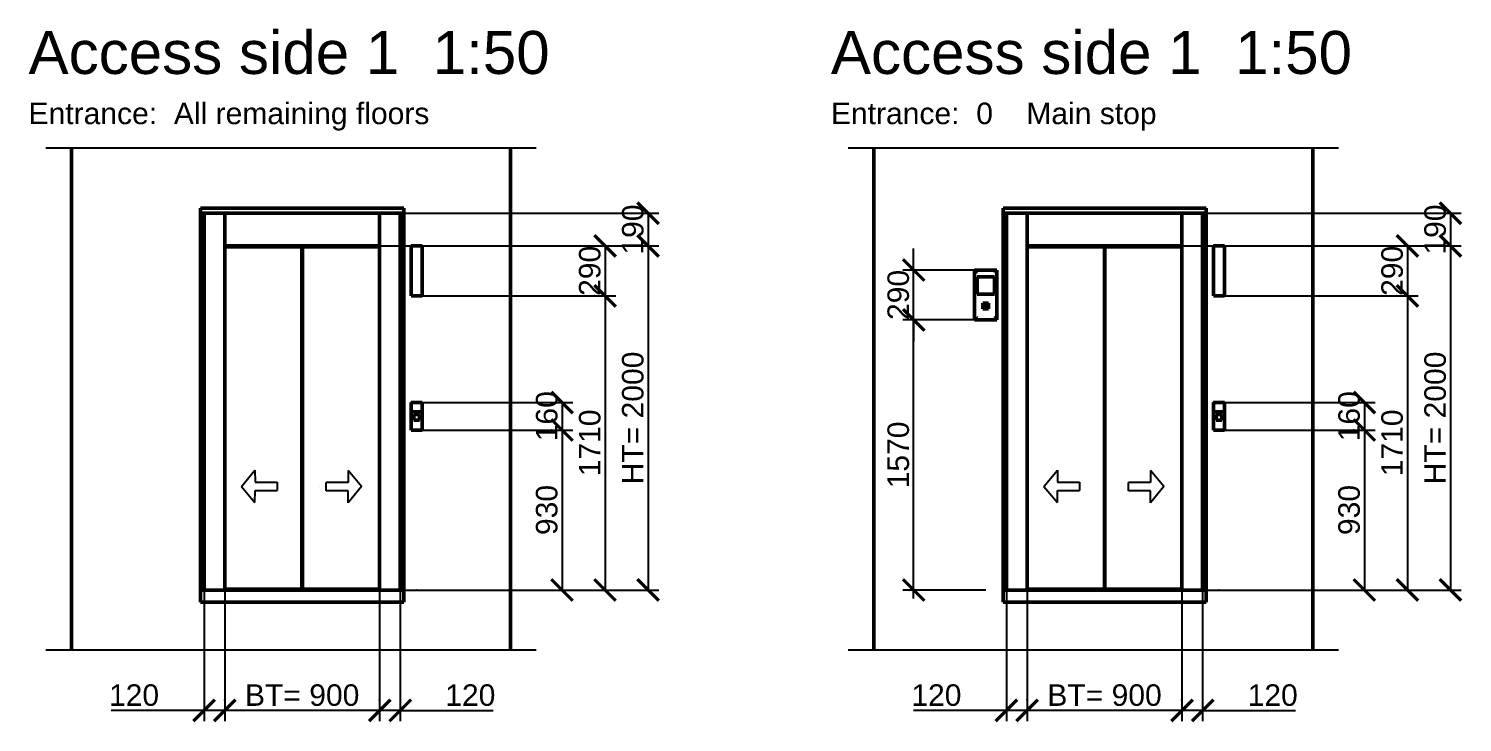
# Model space of a CAD drawing. Header units: millimetres. Extents: x -2854 to 202754, y -48725 to 27067.
# Drawn here: x 80650 to 88981, y -7 to 4025 of the extents above; entities that cross this region are included whole.
import ezdxf

# ---------------------------------------------------------------- set-up
doc = ezdxf.new("R2010")
doc.units = ezdxf.units.MM
for name, color, linetype, lineweight in [('AM_5', 3, 'Continuous', 25), ('LDCar-AM_0', 7, 'Continuous', 50), ('LDCar-AM_4', 3, 'Continuous', 25), ('LDHallButton-AM_0', 7, 'Continuous', 50), ('LDShaft-AM_0', 7, 'Continuous', 50), ('LDShaft-AM_5', 3, 'Continuous', 25)]:
    doc.layers.add(name, color=color, linetype=linetype, lineweight=lineweight)
doc.styles.add('LD', font='ARIALUNI.ttf')
doc.dimstyles.new('LIFT', dxfattribs={"dimtxt": 2.5, "dimasz": 2.5, "dimexe": 1.25, "dimexo": 0, "dimgap": 0.5, "dimtad": 1, "dimdec": 0, "dimzin": 1, "dimdsep": 46, "dimtxsty": 'LD', "dimblk": 'ARCHTICK', "dimcen": 0, "dimdle": 1, "dimclrd": 3, "dimclre": 3, "dimclrt": 4, "dimadec": 0, "dimazin": 0, "dimtp": 0.1, "dimtm": 0.1, "dimtfac": 0.71, "dimtdec": 0, "dimtix": 1, "dimtmove": 0, "dimatfit": 3, "dimfxl": 1, "dimtolj": 1, "dimarcsym": 0})

# ---------------------------------------------------------------- blocks, each defined once
blk = doc.blocks.new('LD_20260309095653_0000016C')
at = {"layer": 'LDShaft-AM_0'}
for p, q in [((-200, 16090), (-200, 13170)), ((2350, 13170), (2350, 16090)), ((550, 13450), (550, 15740)), ((550, 15740), (1730, 15740)), ((1730, 15740), (1730, 15402.4)), ((1730, 15402.4), (1730, 15377.4)), ((1730, 15377.4), (1730, 14935.1)), ((1730, 14935.1), (1730, 14587.4)), ((1730, 14587.4), (1730, 14562.4)), ((1730, 14562.4), (1730, 14120.1)), ((1730, 14120.1), (1730, 13450)), ((1730, 13450), (550, 13450))]:
    blk.add_line(p, q, dxfattribs=at)
blk = doc.blocks.new('LD_20260309095653_00000173')
at = {"layer": 'LDHallButton-AM_0'}
for p, q in [((-32.5, 290), (-32.5, 0)), ((32.5, 290), (-32.5, 290)), ((32.5, 0), (32.5, 290)), ((-32.5, 0), (32.5, 0))]:
    blk.add_line(p, q, dxfattribs=at)
blk = doc.blocks.new('LD_20260309095653_00000174')
at = {"layer": 'LDHallButton-AM_0'}
for p, q in [((-32.5, 160), (-32.5, 105)), ((32.5, 160), (-32.5, 160)), ((-32.5, 105), (32.5, 105)), ((-32.5, 105), (-32.5, 0)), ((32.5, 105), (-32.5, 105)), ((-16.5, 89.5), (-16.5, 56.5)), ((16.5, 89.5), (-16.5, 89.5)), ((16.5, 56.5), (16.5, 89.5)), ((32.5, 105), (32.5, 160)), ((32.5, 0), (32.5, 105)), ((-32.5, 0), (32.5, 0)), ((-16.5, 56.5), (16.5, 56.5))]:
    blk.add_line(p, q, dxfattribs=at)
blk = doc.blocks.new('LD_20260309095653_00000175')
at = {"layer": 'LDCar-AM_0'}
for p, q in [((-570, 2190), (-590, 2190)), ((-450, 2190), (-570, 2190)), ((-570, 2190), (-570, 0)), ((-450, 0), (-450, 2190)), ((-449.5, 2190), (-450, 2190)), ((449.5, 2190), (-449.5, 2190)), ((-449.5, 2190), (-449.5, 2000)), ((449.5, 2000), (449.5, 2190)), ((450, 2190), (449.5, 2190)), ((570, 2190), (450, 2190)), ((450, 2190), (450, 0)), ((570, 0), (570, 2190)), ((590, 2190), (570, 2190)), ((-590, 2010), (-570, 2010)), ((-450, 2010), (-449.5, 2010)), ((-449.5, 2000), (449.5, 2000)), ((449.5, 2010), (450, 2010)), ((570, 2010), (590, 2010)), ((-1.05, 1995), (-450, 1995)), ((-1.05, 5), (-1.05, 1995)), ((450, 1995), (1.05, 1995)), ((1.05, 1995), (1.05, 5)), ((-570, 0), (-450, 0)), ((-450, 5), (-1.05, 5)), ((1.05, 5), (450, 5)), ((450, 0), (570, 0))]:
    blk.add_line(p, q, dxfattribs=at)
blk = doc.blocks.new('LD_20260309095653_00000176')
at = {"layer": 'LDShaft-AM_0'}
for p, q in [((550, 0), (550, -70)), ((1730, 0), (550, 0)), ((1730, -70), (1730, 0)), ((550, -70), (1730, -70))]:
    blk.add_line(p, q, dxfattribs=at)
blk = doc.blocks.new('_ArchTick')
at = {"color": 0, "linetype": 'ByBlock', "const_width": 0.15}
blk.add_lwpolyline([(-0.5, -0.5), (0.5, 0.5)], dxfattribs=at)
blk = doc.blocks.new('*D1295')
at = {"layer": 'LDShaft-AM_5', "color": 3, "transparency": 16777216}
for p, q in [((82239.1, 2762.5), (84311.6, 2762.5)), ((84249.1, 2762.5), (84249.1, 762.5)), ((82239.1, 762.5), (84311.6, 762.5))]:
    blk.add_line(p, q, dxfattribs=at)
for p in [(82239.6, 2762.5), (82239.6, 762.5)]:
    blk.add_point(p, dxfattribs=at)
at = {"layer": 'LDShaft-AM_5', "color": 3, "transparency": 16777216, "xscale": 125, "yscale": 125, "zscale": 125}
for p, rotation in [((84249.1, 2762.5), 90), ((84249.1, 762.5), 270)]:
    blk.add_blockref('_ArchTick', p, dxfattribs=dict(at, rotation=rotation))
at = {"layer": 'LDShaft-AM_5', "color": 4, "transparency": 16777216, "insert": (84224.1, 1762.5), "char_height": 125, "attachment_point": 8, "rotation": 90, "style": 'LD'}
blk.add_mtext('HT= 2000', dxfattribs=at)
blk = doc.blocks.new('*D1296')
at = {"layer": 'AM_5', "color": 3, "transparency": 16777216}
for p, q in [((82871.6, 1852.5), (83811.6, 1852.5)), ((83749.1, 1852.5), (83749.1, 1692.5)), ((82904.1, 1692.5), (83811.6, 1692.5))]:
    blk.add_line(p, q, dxfattribs=at)
for p in [(82872.1, 1852.5), (82904.6, 1692.5)]:
    blk.add_point(p, dxfattribs=at)
at = {"layer": 'AM_5', "color": 3, "transparency": 16777216, "xscale": 125, "yscale": 125, "zscale": 125, "rotation": 270}
blk.add_blockref('_ArchTick', (83749.1, 1852.5), dxfattribs=at)
at = {"layer": 'AM_5', "color": 4, "transparency": 16777216, "insert": (83724.1, 1772.5), "char_height": 125, "attachment_point": 8, "rotation": 90, "style": 'LD'}
blk.add_mtext('160', dxfattribs=at)
blk = doc.blocks.new('_NONE')
blk = doc.blocks.new('*D1297')
at = {"layer": 'LDShaft-AM_5', "color": 3, "transparency": 16777216}
for p, q in [((81789.1, 125), (81789.1, 0)), ((82689.1, 125), (82689.1, 0)), ((82689.1, 62.5), (81789.1, 62.5))]:
    blk.add_line(p, q, dxfattribs=at)
for p in [(81789.1, 124.5), (82689.1, 124.5)]:
    blk.add_point(p, dxfattribs=at)
at = {"layer": 'LDShaft-AM_5', "color": 3, "transparency": 16777216, "xscale": 125, "yscale": 125, "zscale": 125, "rotation": 180}
blk.add_blockref('_ArchTick', (81789.1, 62.5), dxfattribs=at)
at = {"layer": 'LDShaft-AM_5', "color": 3, "transparency": 16777216, "xscale": 125, "yscale": 125, "zscale": 125}
blk.add_blockref('_ArchTick', (82689.1, 62.5), dxfattribs=at)
at = {"layer": 'LDShaft-AM_5', "color": 4, "transparency": 16777216, "insert": (82239.1, 87.5), "char_height": 125, "attachment_point": 8, "style": 'LD'}
blk.add_mtext('BT= 900', dxfattribs=at)
blk = doc.blocks.new('*D1298')
at = {"layer": 'AM_5', "color": 3, "transparency": 16777216}
for p, q in [((82871.6, 2762.5), (84061.6, 2762.5)), ((83999.1, 2762.5), (83999.1, 2472.5)), ((82904.1, 2472.5), (84061.6, 2472.5))]:
    blk.add_line(p, q, dxfattribs=at)
for p in [(82872.1, 2762.5), (82904.6, 2472.5)]:
    blk.add_point(p, dxfattribs=at)
at = {"layer": 'AM_5', "color": 3, "transparency": 16777216, "xscale": 125, "yscale": 125, "zscale": 125, "rotation": 270}
blk.add_blockref('_ArchTick', (83999.1, 2762.5), dxfattribs=at)
at = {"layer": 'AM_5', "color": 4, "transparency": 16777216, "insert": (83974.1, 2617.5), "char_height": 125, "attachment_point": 8, "rotation": 90, "style": 'LD'}
blk.add_mtext('290', dxfattribs=at)
blk = doc.blocks.new('*D1299')
at = {"layer": 'AM_5', "color": 3, "transparency": 16777216}
for p, q in [((81669.1, 762.5), (81669.1, 0)), ((81789.1, 762.5), (81789.1, 0)), ((81669.1, 62.5), (81129.8, 62.5)), ((81789.1, 62.5), (81669.1, 62.5))]:
    blk.add_line(p, q, dxfattribs=at)
for p in [(81669.1, 762), (81789.1, 762)]:
    blk.add_point(p, dxfattribs=at)
at = {"layer": 'AM_5', "color": 3, "transparency": 16777216, "xscale": 125, "yscale": 125, "zscale": 125}
blk.add_blockref('_ArchTick', (81669.1, 62.5), dxfattribs=at)
at = {"layer": 'AM_5', "color": 4, "transparency": 16777216, "insert": (81261.9, 87.5), "char_height": 125, "attachment_point": 8, "style": 'LD'}
blk.add_mtext('120', dxfattribs=at)
blk = doc.blocks.new('*D1300')
at = {"layer": 'LDShaft-AM_5', "color": 3, "transparency": 16777216}
for p, q in [((83936.6, 2472.5), (84061.6, 2472.5)), ((83999.1, 2472.5), (83999.1, 762.5)), ((82904.1, 762.5), (84061.6, 762.5))]:
    blk.add_line(p, q, dxfattribs=at)
for p in [(83937.1, 2472.5), (82904.6, 762.5)]:
    blk.add_point(p, dxfattribs=at)
at = {"layer": 'LDShaft-AM_5', "color": 3, "transparency": 16777216, "xscale": 125, "yscale": 125, "zscale": 125}
for p, rotation in [((83999.1, 2472.5), 90), ((83999.1, 762.5), 270)]:
    blk.add_blockref('_ArchTick', p, dxfattribs=dict(at, rotation=rotation))
at = {"layer": 'LDShaft-AM_5', "color": 4, "transparency": 16777216, "insert": (83974.1, 1617.5), "char_height": 125, "attachment_point": 8, "rotation": 90, "style": 'LD'}
blk.add_mtext('1710', dxfattribs=at)
blk = doc.blocks.new('*D1301')
at = {"layer": 'LDShaft-AM_5', "color": 3, "transparency": 16777216}
for p, q in [((83686.6, 1692.5), (83811.6, 1692.5)), ((83749.1, 1692.5), (83749.1, 762.5)), ((82904.1, 762.5), (83811.6, 762.5))]:
    blk.add_line(p, q, dxfattribs=at)
for p in [(83687.1, 1692.5), (82904.6, 762.5)]:
    blk.add_point(p, dxfattribs=at)
at = {"layer": 'LDShaft-AM_5', "color": 3, "transparency": 16777216, "xscale": 125, "yscale": 125, "zscale": 125}
for p, rotation in [((83749.1, 1692.5), 90), ((83749.1, 762.5), 270)]:
    blk.add_blockref('_ArchTick', p, dxfattribs=dict(at, rotation=rotation))
at = {"layer": 'LDShaft-AM_5', "color": 4, "transparency": 16777216, "insert": (83724.1, 1227.5), "char_height": 125, "attachment_point": 8, "rotation": 90, "style": 'LD'}
blk.add_mtext('930', dxfattribs=at)
blk = doc.blocks.new('*D1302')
at = {"layer": 'AM_5', "color": 3, "transparency": 16777216}
for p, q in [((82809.1, 2952.5), (84311.6, 2952.5)), ((84249.1, 2952.5), (84249.1, 2762.5)), ((82809.1, 2762.5), (84311.6, 2762.5))]:
    blk.add_line(p, q, dxfattribs=at)
for p in [(82809.6, 2952.5), (82809.6, 2762.5)]:
    blk.add_point(p, dxfattribs=at)
at = {"layer": 'AM_5', "color": 3, "transparency": 16777216, "xscale": 125, "yscale": 125, "zscale": 125, "rotation": 270}
blk.add_blockref('_ArchTick', (84249.1, 2952.5), dxfattribs=at)
at = {"layer": 'AM_5', "color": 4, "transparency": 16777216, "insert": (84224.1, 2857.5), "char_height": 125, "attachment_point": 8, "rotation": 90, "style": 'LD'}
blk.add_mtext('190', dxfattribs=at)
blk = doc.blocks.new('*D1303')
at = {"layer": 'AM_5', "color": 3, "transparency": 16777216}
for p, q in [((82689.1, 762.5), (82689.1, 0)), ((82809.1, 762.5), (82809.1, 0)), ((82809.1, 62.5), (82689.1, 62.5)), ((82809.1, 62.5), (83348.4, 62.5))]:
    blk.add_line(p, q, dxfattribs=at)
for p in [(82689.1, 762), (82809.1, 762)]:
    blk.add_point(p, dxfattribs=at)
at = {"layer": 'AM_5', "color": 3, "transparency": 16777216, "xscale": 125, "yscale": 125, "zscale": 125, "rotation": 180}
blk.add_blockref('_ArchTick', (82809.1, 62.5), dxfattribs=at)
at = {"layer": 'AM_5', "color": 4, "transparency": 16777216, "insert": (83216.2, 87.5), "char_height": 125, "attachment_point": 8, "style": 'LD'}
blk.add_mtext('120', dxfattribs=at)
blk = doc.blocks.new('DOOR_DIRECTION_ARROW_L')
at = {"layer": 'AM_5'}
for p, q in [((-1.7, 1.6), (50.5, 64.7)), ((50.5, 64.7), (50.9, 17.5)), ((-1.7, 1.6), (50.5, -61.5)), ((50.9, 17.5), (136, 17.5)), ((136, 17.5), (136, -14.3)), ((50.5, -61.5), (50.9, -14.3)), ((50.9, -14.3), (136, -14.3))]:
    blk.add_line(p, q, dxfattribs=at)
blk = doc.blocks.new('DOOR_DIRECTION_ARROW_R')
at = {"layer": 'AM_5'}
for p, q in [((-55.1, 63.7), (-55.6, 16.5)), ((-3, 0.6), (-55.1, 63.7)), ((-55.6, 16.5), (-140.7, 16.5)), ((-140.7, -15.3), (-140.7, 16.5)), ((-3, 0.6), (-55.1, -62.5)), ((-55.6, -15.3), (-140.7, -15.3)), ((-55.1, -62.5), (-55.6, -15.3))]:
    blk.add_line(p, q, dxfattribs=at)
blk = doc.blocks.new('LD_20260309095653_00000178')
at = {"layer": 'LDCar-AM_4'}
blk.add_line((2500, 13170), (-350, 13170), dxfattribs=at)
blk = doc.blocks.new('LD_20260309095653_00000179')
at = {"layer": 'LDCar-AM_4'}
blk.add_line((-350, 16090), (2500, 16090), dxfattribs=at)
blk = doc.blocks.new('LD_20260309095653_0000017D')
at = {"layer": 'LDShaft-AM_0'}
for p, q in [((-200, 3865), (-200, 945)), ((2350, 945), (2350, 3865)), ((550, 1225), (550, 3515)), ((550, 3515), (1730, 3515)), ((1730, 3515), (1730, 3177.4)), ((1730, 3177.4), (1730, 3152.4)), ((1730, 3152.4), (1730, 2710.1)), ((1730, 2710.1), (1730, 2362.4)), ((1730, 2362.4), (1730, 2337.4)), ((1730, 2337.4), (1730, 1895.1)), ((1730, 1895.1), (1730, 1225)), ((1730, 1225), (550, 1225))]:
    blk.add_line(p, q, dxfattribs=at)
blk = doc.blocks.new('LD_20260309095653_00000184')
at = {"layer": 'LDCar-AM_0'}
for p, q in [((-570, 2190), (-590, 2190)), ((-450, 2190), (-570, 2190)), ((-570, 2190), (-570, 0)), ((-450, 0), (-450, 2190)), ((-449.5, 2190), (-450, 2190)), ((449.5, 2190), (-449.5, 2190)), ((-449.5, 2190), (-449.5, 2000)), ((449.5, 2000), (449.5, 2190)), ((450, 2190), (449.5, 2190)), ((570, 2190), (450, 2190)), ((450, 2190), (450, 0)), ((570, 0), (570, 2190)), ((590, 2190), (570, 2190)), ((-590, 2010), (-570, 2010)), ((-450, 2010), (-449.5, 2010)), ((-449.5, 2000), (449.5, 2000)), ((449.5, 2010), (450, 2010)), ((570, 2010), (590, 2010)), ((-1.05, 1995), (-450, 1995)), ((-1.05, 5), (-1.05, 1995)), ((450, 1995), (1.05, 1995)), ((1.05, 1995), (1.05, 5)), ((-570, 0), (-450, 0)), ((-450, 5), (-1.05, 5)), ((1.05, 5), (450, 5)), ((450, 0), (570, 0))]:
    blk.add_line(p, q, dxfattribs=at)
blk = doc.blocks.new('LD_20260309095653_00000185')
at = {"layer": 'LDHallButton-AM_0'}
for p, q in [((-32.5, 290), (-32.5, 0)), ((32.5, 290), (-32.5, 290)), ((32.5, 0), (32.5, 290)), ((-32.5, 0), (32.5, 0))]:
    blk.add_line(p, q, dxfattribs=at)
blk = doc.blocks.new('LD_20260309095653_00000186')
at = {"layer": 'LDHallButton-AM_0'}
for p, q in [((-32.5, 160), (-32.5, 105)), ((32.5, 160), (-32.5, 160)), ((-32.5, 105), (-32.5, 0)), ((32.5, 105), (-32.5, 105)), ((-32.5, 105), (32.5, 105)), ((-16.5, 89.5), (-16.5, 56.5)), ((16.5, 89.5), (-16.5, 89.5)), ((16.5, 56.5), (16.5, 89.5)), ((32.5, 105), (32.5, 160)), ((32.5, 0), (32.5, 105)), ((-32.5, 0), (32.5, 0)), ((-16.5, 56.5), (16.5, 56.5))]:
    blk.add_line(p, q, dxfattribs=at)
blk = doc.blocks.new('LD_20260309095653_00000187')
at = {"layer": 'LDShaft-AM_0'}
for p, q in [((550, 0), (550, -70)), ((1730, 0), (550, 0)), ((1730, -70), (1730, 0)), ((550, -70), (1730, -70))]:
    blk.add_line(p, q, dxfattribs=at)
blk = doc.blocks.new('*D1321')
at = {"layer": 'LDShaft-AM_5', "color": 3, "transparency": 16777216}
for p, q in [((86451.6, 125), (86451.6, 0)), ((87351.6, 125), (87351.6, 0)), ((87351.6, 62.5), (86451.6, 62.5))]:
    blk.add_line(p, q, dxfattribs=at)
for p in [(86451.6, 124.5), (87351.6, 124.5)]:
    blk.add_point(p, dxfattribs=at)
at = {"layer": 'LDShaft-AM_5', "color": 3, "transparency": 16777216, "xscale": 125, "yscale": 125, "zscale": 125, "rotation": 180}
blk.add_blockref('_ArchTick', (86451.6, 62.5), dxfattribs=at)
at = {"layer": 'LDShaft-AM_5', "color": 3, "transparency": 16777216, "xscale": 125, "yscale": 125, "zscale": 125}
blk.add_blockref('_ArchTick', (87351.6, 62.5), dxfattribs=at)
at = {"layer": 'LDShaft-AM_5', "color": 4, "transparency": 16777216, "insert": (86901.6, 87.5), "char_height": 125, "attachment_point": 8, "style": 'LD'}
blk.add_mtext('BT= 900', dxfattribs=at)
blk = doc.blocks.new('*D1322')
at = {"layer": 'LDShaft-AM_5', "color": 3, "transparency": 16777216}
for p, q in [((86901.6, 2762.5), (88974.1, 2762.5)), ((88911.6, 2762.5), (88911.6, 762.5)), ((86901.6, 762.5), (88974.1, 762.5))]:
    blk.add_line(p, q, dxfattribs=at)
for p in [(86902.1, 2762.5), (86902.1, 762.5)]:
    blk.add_point(p, dxfattribs=at)
at = {"layer": 'LDShaft-AM_5', "color": 3, "transparency": 16777216, "xscale": 125, "yscale": 125, "zscale": 125}
for p, rotation in [((88911.6, 2762.5), 90), ((88911.6, 762.5), 270)]:
    blk.add_blockref('_ArchTick', p, dxfattribs=dict(at, rotation=rotation))
at = {"layer": 'LDShaft-AM_5', "color": 4, "transparency": 16777216, "insert": (88886.6, 1762.5), "char_height": 125, "attachment_point": 8, "rotation": 90, "style": 'LD'}
blk.add_mtext('HT= 2000', dxfattribs=at)
blk = doc.blocks.new('*D1323')
at = {"layer": 'AM_5', "color": 3, "transparency": 16777216}
for p, q in [((87534.1, 2762.5), (88724.1, 2762.5)), ((88661.6, 2762.5), (88661.6, 2472.5)), ((87566.6, 2472.5), (88724.1, 2472.5))]:
    blk.add_line(p, q, dxfattribs=at)
for p in [(87534.6, 2762.5), (87567.1, 2472.5)]:
    blk.add_point(p, dxfattribs=at)
at = {"layer": 'AM_5', "color": 3, "transparency": 16777216, "xscale": 125, "yscale": 125, "zscale": 125, "rotation": 270}
blk.add_blockref('_ArchTick', (88661.6, 2762.5), dxfattribs=at)
at = {"layer": 'AM_5', "color": 4, "transparency": 16777216, "insert": (88636.6, 2617.5), "char_height": 125, "attachment_point": 8, "rotation": 90, "style": 'LD'}
blk.add_mtext('290', dxfattribs=at)
blk = doc.blocks.new('*D1324')
at = {"layer": 'AM_5', "color": 3, "transparency": 16777216}
for p, q in [((87534.1, 1852.5), (88474.1, 1852.5)), ((88411.6, 1852.5), (88411.6, 1692.5)), ((87566.6, 1692.5), (88474.1, 1692.5))]:
    blk.add_line(p, q, dxfattribs=at)
for p in [(87534.6, 1852.5), (87567.1, 1692.5)]:
    blk.add_point(p, dxfattribs=at)
at = {"layer": 'AM_5', "color": 3, "transparency": 16777216, "xscale": 125, "yscale": 125, "zscale": 125, "rotation": 270}
blk.add_blockref('_ArchTick', (88411.6, 1852.5), dxfattribs=at)
at = {"layer": 'AM_5', "color": 4, "transparency": 16777216, "insert": (88386.6, 1772.5), "char_height": 125, "attachment_point": 8, "rotation": 90, "style": 'LD'}
blk.add_mtext('160', dxfattribs=at)
blk = doc.blocks.new('*D1325')
at = {"layer": 'AM_5', "color": 3, "transparency": 16777216}
for p, q in [((86331.6, 762.5), (86331.6, 0)), ((86451.6, 762.5), (86451.6, 0)), ((86331.6, 62.5), (85792.3, 62.5)), ((86451.6, 62.5), (86331.6, 62.5))]:
    blk.add_line(p, q, dxfattribs=at)
for p in [(86331.6, 762), (86451.6, 762)]:
    blk.add_point(p, dxfattribs=at)
at = {"layer": 'AM_5', "color": 3, "transparency": 16777216, "xscale": 125, "yscale": 125, "zscale": 125}
blk.add_blockref('_ArchTick', (86331.6, 62.5), dxfattribs=at)
at = {"layer": 'AM_5', "color": 4, "transparency": 16777216, "insert": (85924.4, 87.5), "char_height": 125, "attachment_point": 8, "style": 'LD'}
blk.add_mtext('120', dxfattribs=at)
blk = doc.blocks.new('*D1326')
at = {"layer": 'AM_5', "color": 3, "transparency": 16777216}
for p, q in [((87351.6, 762.5), (87351.6, 0)), ((87471.6, 762.5), (87471.6, 0)), ((87471.6, 62.5), (87351.6, 62.5)), ((87471.6, 62.5), (88010.9, 62.5))]:
    blk.add_line(p, q, dxfattribs=at)
for p in [(87351.6, 762), (87471.6, 762)]:
    blk.add_point(p, dxfattribs=at)
at = {"layer": 'AM_5', "color": 3, "transparency": 16777216, "xscale": 125, "yscale": 125, "zscale": 125, "rotation": 180}
blk.add_blockref('_ArchTick', (87471.6, 62.5), dxfattribs=at)
at = {"layer": 'AM_5', "color": 4, "transparency": 16777216, "insert": (87878.7, 87.5), "char_height": 125, "attachment_point": 8, "style": 'LD'}
blk.add_mtext('120', dxfattribs=at)
blk = doc.blocks.new('*D1327')
at = {"layer": 'LDShaft-AM_5', "color": 3, "transparency": 16777216}
for p, q in [((88599.1, 2472.5), (88724.1, 2472.5)), ((88661.6, 2472.5), (88661.6, 762.5)), ((87566.6, 762.5), (88724.1, 762.5))]:
    blk.add_line(p, q, dxfattribs=at)
for p in [(88599.6, 2472.5), (87567.1, 762.5)]:
    blk.add_point(p, dxfattribs=at)
at = {"layer": 'LDShaft-AM_5', "color": 3, "transparency": 16777216, "xscale": 125, "yscale": 125, "zscale": 125}
for p, rotation in [((88661.6, 2472.5), 90), ((88661.6, 762.5), 270)]:
    blk.add_blockref('_ArchTick', p, dxfattribs=dict(at, rotation=rotation))
at = {"layer": 'LDShaft-AM_5', "color": 4, "transparency": 16777216, "insert": (88636.6, 1617.5), "char_height": 125, "attachment_point": 8, "rotation": 90, "style": 'LD'}
blk.add_mtext('1710', dxfattribs=at)
blk = doc.blocks.new('*D1328')
at = {"layer": 'LDShaft-AM_5', "color": 3, "transparency": 16777216}
for p, q in [((88349.1, 1692.5), (88474.1, 1692.5)), ((88411.6, 1692.5), (88411.6, 762.5)), ((87566.6, 762.5), (88474.1, 762.5))]:
    blk.add_line(p, q, dxfattribs=at)
for p in [(88349.6, 1692.5), (87567.1, 762.5)]:
    blk.add_point(p, dxfattribs=at)
at = {"layer": 'LDShaft-AM_5', "color": 3, "transparency": 16777216, "xscale": 125, "yscale": 125, "zscale": 125}
for p, rotation in [((88411.6, 1692.5), 90), ((88411.6, 762.5), 270)]:
    blk.add_blockref('_ArchTick', p, dxfattribs=dict(at, rotation=rotation))
at = {"layer": 'LDShaft-AM_5', "color": 4, "transparency": 16777216, "insert": (88386.6, 1227.5), "char_height": 125, "attachment_point": 8, "rotation": 90, "style": 'LD'}
blk.add_mtext('930', dxfattribs=at)
blk = doc.blocks.new('*D1329')
at = {"layer": 'AM_5', "color": 3, "transparency": 16777216}
for p, q in [((87471.6, 2952.5), (88974.1, 2952.5)), ((88911.6, 2952.5), (88911.6, 2762.5)), ((88849.1, 2762.5), (88974.1, 2762.5))]:
    blk.add_line(p, q, dxfattribs=at)
for p in [(87472.1, 2952.5), (88849.6, 2762.5)]:
    blk.add_point(p, dxfattribs=at)
at = {"layer": 'AM_5', "color": 3, "transparency": 16777216, "xscale": 125, "yscale": 125, "zscale": 125, "rotation": 270}
blk.add_blockref('_ArchTick', (88911.6, 2952.5), dxfattribs=at)
at = {"layer": 'AM_5', "color": 4, "transparency": 16777216, "insert": (88886.6, 2857.5), "char_height": 125, "attachment_point": 8, "rotation": 90, "style": 'LD'}
blk.add_mtext('190', dxfattribs=at)
blk = doc.blocks.new('LD_20260309095653_00000189')
at = {"layer": 'LDCar-AM_4'}
blk.add_line((2500, 945), (-350, 945), dxfattribs=at)
blk = doc.blocks.new('LD_20260309095653_0000018A')
at = {"layer": 'LDCar-AM_4'}
blk.add_line((-350, 3865), (2500, 3865), dxfattribs=at)
blk = doc.blocks.new('LD_20260610110120_0000024F')
at = {"layer": 'LDHallButton-AM_0'}
for p, q in [((-65, 290), (-65, 0)), ((65, 290), (-65, 290)), ((-59.7, 282.5), (-60, 281)), ((-60, 281), (-59.7, 279.5)), ((-58.8, 283.8), (-59.7, 282.5)), ((-59.7, 279.5), (-58.8, 278.2)), ((-57.5, 284.7), (-58.8, 283.8)), ((-58.8, 278.2), (-57.5, 277.3)), ((-56, 285), (-57.5, 284.7)), ((-57.5, 277.3), (-56, 277)), ((-54.5, 284.7), (-56, 285)), ((-56, 277), (-54.5, 277.3)), ((-53.2, 283.8), (-54.5, 284.7)), ((-54.5, 277.3), (-53.2, 278.2)), ((-52.3, 282.5), (-53.2, 283.8)), ((-53.2, 278.2), (-52.3, 279.5)), ((-52, 281), (-52.3, 282.5)), ((-52.3, 279.5), (-52, 281)), ((-50, 250), (-50, 150)), ((50, 250), (-50, 250)), ((50, 150), (50, 250)), ((52.3, 282.5), (52, 281)), ((52, 281), (52.3, 279.5)), ((53.2, 283.8), (52.3, 282.5)), ((52.3, 279.5), (53.2, 278.2)), ((54.5, 284.7), (53.2, 283.8)), ((53.2, 278.2), (54.5, 277.3)), ((56, 285), (54.5, 284.7)), ((54.5, 277.3), (56, 277)), ((57.5, 284.7), (56, 285)), ((56, 277), (57.5, 277.3)), ((58.8, 283.8), (57.5, 284.7)), ((57.5, 277.3), (58.8, 278.2)), ((59.7, 282.5), (58.8, 283.8)), ((58.8, 278.2), (59.7, 279.5)), ((60, 281), (59.7, 282.5)), ((59.7, 279.5), (60, 281)), ((65, 0), (65, 290)), ((-50, 150), (50, 150)), ((-16.5, 96.5), (-16.5, 63.5)), ((16.5, 96.5), (-16.5, 96.5)), ((-8.3, 83.4), (-9, 80)), ((-6.4, 86.4), (-8.3, 83.4)), ((-3.4, 88.3), (-6.4, 86.4)), ((0, 89), (-3.4, 88.3)), ((3.4, 88.3), (0, 89)), ((6.4, 86.4), (3.4, 88.3)), ((8.3, 83.4), (6.4, 86.4)), ((9, 80), (8.3, 83.4)), ((16.5, 63.5), (16.5, 96.5)), ((-65, 0), (65, 0)), ((-59.7, 10.5), (-60, 9)), ((-60, 9), (-59.7, 7.5)), ((-58.8, 11.8), (-59.7, 10.5)), ((-59.7, 7.5), (-58.8, 6.2)), ((-57.5, 12.7), (-58.8, 11.8)), ((-58.8, 6.2), (-57.5, 5.3)), ((-56, 13), (-57.5, 12.7)), ((-57.5, 5.3), (-56, 5)), ((-54.5, 12.7), (-56, 13)), ((-56, 5), (-54.5, 5.3)), ((-53.2, 11.8), (-54.5, 12.7)), ((-54.5, 5.3), (-53.2, 6.2)), ((-52.3, 10.5), (-53.2, 11.8)), ((-53.2, 6.2), (-52.3, 7.5)), ((-52, 9), (-52.3, 10.5)), ((-52.3, 7.5), (-52, 9)), ((-16.5, 63.5), (16.5, 63.5)), ((-9, 80), (-8.3, 76.6)), ((-8.3, 76.6), (-6.4, 73.6)), ((-6.4, 73.6), (-3.4, 71.7)), ((-3.4, 71.7), (0, 71)), ((-0.8, 81), (-0.8, 73)), ((0.8, 81), (-0.8, 81)), ((-0.8, 73), (0.8, 73)), ((0, 71), (3.4, 71.7)), ((0.8, 73), (0.8, 81)), ((3.4, 71.7), (6.4, 73.6)), ((6.4, 73.6), (8.3, 76.6)), ((8.3, 76.6), (9, 80)), ((52.3, 10.5), (52, 9)), ((52, 9), (52.3, 7.5)), ((53.2, 11.8), (52.3, 10.5)), ((52.3, 7.5), (53.2, 6.2)), ((54.5, 12.7), (53.2, 11.8)), ((53.2, 6.2), (54.5, 5.3)), ((56, 13), (54.5, 12.7)), ((54.5, 5.3), (56, 5)), ((57.5, 12.7), (56, 13)), ((56, 5), (57.5, 5.3)), ((58.8, 11.8), (57.5, 12.7)), ((57.5, 5.3), (58.8, 6.2)), ((59.7, 10.5), (58.8, 11.8)), ((58.8, 6.2), (59.7, 7.5)), ((60, 9), (59.7, 10.5)), ((59.7, 7.5), (60, 9))]:
    blk.add_line(p, q, dxfattribs=at)
blk = doc.blocks.new('*D2961')
at = {"layer": 'AM_5', "color": 3, "lineweight": -2, "transparency": 16777216}
for p, q in [((85792.4, 2622.5), (85792.4, 2747.5)), ((86146.6, 2622.5), (85729.9, 2622.5)), ((85792.4, 2332.5), (85792.4, 2622.5)), ((86276.6, 2332.5), (85729.9, 2332.5)), ((85792.4, 2332.5), (85792.4, 2207.5))]:
    blk.add_line(p, q, dxfattribs=at)
at = {"layer": 'Defpoints', "color": 0, "transparency": 16777216}
for p in [(85792.4, 2622.5), (86146.6, 2622.5), (86276.6, 2332.5)]:
    blk.add_point(p, dxfattribs=at)
at = {"layer": 'AM_5', "color": 3, "lineweight": -2, "transparency": 16777216, "xscale": 125, "yscale": 125, "zscale": 125}
for p, rotation in [((85792.4, 2622.5), 270), ((85792.4, 2332.5), 90)]:
    blk.add_blockref('_ArchTick', p, dxfattribs=dict(at, rotation=rotation))
at = {"layer": 'AM_5', "color": 4, "transparency": 16777216, "insert": (85703.5, 2477.5), "char_height": 125, "attachment_point": 5, "rotation": 90, "style": 'LD'}
blk.add_mtext('\\A1;290', dxfattribs=at)
blk = doc.blocks.new('*D2962')
at = {"layer": 'Defpoints', "color": 0, "transparency": 16777216}
for p in [(85792.4, 2332.5), (86211.6, 2332.5), (86211.6, 762.5)]:
    blk.add_point(p, dxfattribs=at)
at = {"layer": 'LDShaft-AM_5', "color": 3, "lineweight": -2, "transparency": 16777216}
for p, q in [((85792.4, 712.5), (85792.4, 2382.5)), ((86211.6, 2332.5), (85729.9, 2332.5)), ((86211.6, 762.5), (85729.9, 762.5))]:
    blk.add_line(p, q, dxfattribs=at)
at = {"layer": 'LDShaft-AM_5', "color": 3, "lineweight": -2, "transparency": 16777216, "xscale": 125, "yscale": 125, "zscale": 125}
for p, rotation in [((85792.4, 2332.5), 90), ((85792.4, 762.5), 270)]:
    blk.add_blockref('_ArchTick', p, dxfattribs=dict(at, rotation=rotation))
at = {"layer": 'LDShaft-AM_5', "color": 4, "transparency": 16777216, "insert": (85703.5, 1547.5), "char_height": 125, "attachment_point": 5, "rotation": 90, "style": 'LD'}
blk.add_mtext('\\A1;1570', dxfattribs=at)

msp = doc.modelspace()

# ---------------------------------------------------------------- block references
for name, p in [('LD_20260309095653_00000179', (81099.1, -12757.5)), ('LD_20260309095653_0000016C', (81099.1, -12757.5)), ('LD_20260309095653_0000018A', (85761.6, -532.5)), ('LD_20260309095653_0000017D', (85761.6, -532.5)), ('LD_20260309095653_00000175', (82239.1, 762.5)), ('LD_20260309095653_00000184', (86901.6, 762.5)), ('LD_20260309095653_00000173', (82904.1, 2472.5)), ('LD_20260309095653_00000185', (87566.6, 2472.5)), ('LD_20260610110120_0000024F', (86211.6, 2332.5)), ('LD_20260309095653_00000174', (82904.1, 1692.5)), ('LD_20260309095653_00000186', (87566.6, 1692.5)), ('LD_20260309095653_00000176', (81099.1, 762.5)), ('LD_20260309095653_00000187', (85761.6, 762.5)), ('LD_20260309095653_00000178', (81099.1, -12757.5)), ('LD_20260309095653_00000189', (85761.6, -532.5))]:
    msp.add_blockref(name, p)
at = {"layer": 'LDShaft-AM_0', "xscale": 1.5, "yscale": 1.5, "zscale": 1.5}
for name, p in [('DOOR_DIRECTION_ARROW_L', (81889.1, 1362.5)), ('DOOR_DIRECTION_ARROW_R', (82589.1, 1362.5)), ('DOOR_DIRECTION_ARROW_L', (86551.6, 1362.5)), ('DOOR_DIRECTION_ARROW_R', (87251.6, 1362.5))]:
    msp.add_blockref(name, p, dxfattribs=at)

# ---------------------------------------------------------------- texts
at = {"layer": 'LDShaft-AM_0', "char_height": 250, "attachment_point": 7, "style": 'LD'}
for s, insert, width in [('\\fArial Unicode MS|b0|i0;\\l\\C256;Access side 1  1:50\\P\\H0.5x;\\SEntrance:  All remaining floors', (80649.1, 3432.5), 4000), ('\\fArial Unicode MS|b0|i0;\\l\\C256;Access side 1  1:50\\P\\H0.5x;\\SEntrance:  0    Main stop', (85311.6, 3432.5), 5000)]:
    msp.add_mtext(s, dxfattribs=dict(at, insert=insert, width=width))
at = {"layer": 'LDShaft-AM_0', "style": 'LD'}
for insert, char_height, attachment_point in [((81889.1, 1362.5), 3, 5), ((81939.1, 1362.5), 4.5, 5), ((82079.1, 1362.5), 3, 2), ((82139.1, 1362.5), 4.5, 5), ((82339.1, 1362.5), 4.5, 5), ((82399.1, 1362.5), 3, 5), ((82589.1, 1362.5), 4.5, 5), ((82589.1, 1362.5), 3, 5), ((86551.6, 1362.5), 3, 5), ((86601.6, 1362.5), 4.5, 5), ((86741.6, 1362.5), 3, 2), ((86801.6, 1362.5), 4.5, 5), ((87001.6, 1362.5), 4.5, 5), ((87061.6, 1362.5), 3, 5), ((87251.6, 1362.5), 4.5, 5), ((87251.6, 1362.5), 3, 5)]:
    msp.add_mtext('-', dxfattribs=dict(at, insert=insert, char_height=char_height, attachment_point=attachment_point))

# ---------------------------------------------------------------- dimensions: what is measured, and where the dimension line sits
at = {"layer": 'AM_5'}
for base, p1, p2, picture, middle in [((84249.1, 2857.5), (82809.1, 2762.5), (82809.1, 2952.5), '*D1302', (84249.1, 2857.5)), ((88911.6, 2857.5), (88849.1, 2762.5), (87471.6, 2952.5), '*D1329', (88911.6, 2857.5)), ((83999.1, 2617.5), (82904.1, 2472.5), (82871.6, 2762.5), '*D1298', (83999.1, 2617.5)), ((88661.6, 2617.5), (87566.6, 2472.5), (87534.1, 2762.5), '*D1323', (88661.6, 2617.5)), ((85792.4, 2622.5), (86276.6, 2332.5), (86146.6, 2622.5), '*D2961', (85703.5, 2477.5)), ((83749.1, 1772.5), (82904.1, 1692.5), (82871.6, 1852.5), '*D1296', (83749.1, 1772.5)), ((88411.6, 1772.5), (87566.6, 1692.5), (87534.1, 1852.5), '*D1324', (88411.6, 1772.5))]:
    dim = msp.add_linear_dim(base=base, p1=p1, p2=p2, angle=90, dimstyle='LIFT', override={"dimscale": 50, "dimtxt": 2.5, "dimblk1": 'NONE', "dimtix": 1}, dxfattribs=at)
    dim.commit()
    dim.dimension.update_dxf_attribs({"geometry": picture, "text_midpoint": middle})
for base, p1, p2, override, picture, middle in [((81729.1, 62.5), (81669.1, 762.5), (81789.1, 762.5), {"dimscale": 50, "dimtxt": 2.5, "dimjust": 1, "dimblk2": 'NONE', "dimtix": 0}, '*D1299', (81729.1, 62.5)), ((82749.1, 62.5), (82689.1, 762.5), (82809.1, 762.5), {"dimscale": 50, "dimtxt": 2.5, "dimjust": 2, "dimblk1": 'NONE', "dimtix": 0}, '*D1303', (82749.1, 62.5)), ((86391.6, 62.5), (86331.6, 762.5), (86451.6, 762.5), {"dimscale": 50, "dimtxt": 2.5, "dimjust": 1, "dimblk2": 'NONE', "dimtix": 0}, '*D1325', (86391.6, 62.5)), ((87411.6, 62.5), (87351.6, 762.5), (87471.6, 762.5), {"dimscale": 50, "dimtxt": 2.5, "dimjust": 2, "dimblk1": 'NONE', "dimtix": 0}, '*D1326', (87411.6, 62.5))]:
    dim = msp.add_linear_dim(base=base, p1=p1, p2=p2, dimstyle='LIFT', override=override, dxfattribs=at)
    dim.commit()
    dim.dimension.update_dxf_attribs({"geometry": picture, "text_midpoint": middle})
at = {"layer": 'LDShaft-AM_5'}
for base, p1, p2, picture, middle in [((84249.1, 1762.5), (82239.1, 762.5), (82239.1, 2762.5), '*D1295', (84249.1, 1762.5)), ((88911.6, 1762.5), (86901.6, 762.5), (86901.6, 2762.5), '*D1322', (88911.6, 1762.5))]:
    dim = msp.add_linear_dim(base=base, p1=p1, p2=p2, angle=90, text='HT= <>', dimstyle='LIFT', override={"dimscale": 50, "dimtxt": 2.5, "dimtix": 1}, dxfattribs=at)
    dim.commit()
    dim.dimension.update_dxf_attribs({"geometry": picture, "text_midpoint": middle})
for base, p1, p2, picture, middle in [((83999.1, 1617.5), (82904.1, 762.5), (83936.6, 2472.5), '*D1300', (83999.1, 1617.5)), ((88661.6, 1617.5), (87566.6, 762.5), (88599.1, 2472.5), '*D1327', (88661.6, 1617.5)), ((85792.4, 2332.5), (86211.6, 762.5), (86211.6, 2332.5), '*D2962', (85703.5, 1547.5)), ((83749.1, 1227.5), (82904.1, 762.5), (83686.6, 1692.5), '*D1301', (83749.1, 1227.5)), ((88411.6, 1227.5), (87566.6, 762.5), (88349.1, 1692.5), '*D1328', (88411.6, 1227.5))]:
    dim = msp.add_linear_dim(base=base, p1=p1, p2=p2, angle=90, dimstyle='LIFT', override={"dimscale": 50, "dimtxt": 2.5, "dimtix": 1}, dxfattribs=at)
    dim.commit()
    dim.dimension.update_dxf_attribs({"geometry": picture, "text_midpoint": middle})
for base, p1, p2, picture, middle in [((82239.1, 62.5), (81789.1, 125), (82689.1, 125), '*D1297', (82239.1, 62.5)), ((86901.6, 62.5), (86451.6, 125), (87351.6, 125), '*D1321', (86901.6, 62.5))]:
    dim = msp.add_linear_dim(base=base, p1=p1, p2=p2, text='BT= <>', dimstyle='LIFT', override={"dimscale": 50, "dimtxt": 2.5, "dimtix": 1}, dxfattribs=at)
    dim.commit()
    dim.dimension.update_dxf_attribs({"geometry": picture, "text_midpoint": middle})

doc.saveas('drawing.dxf')
